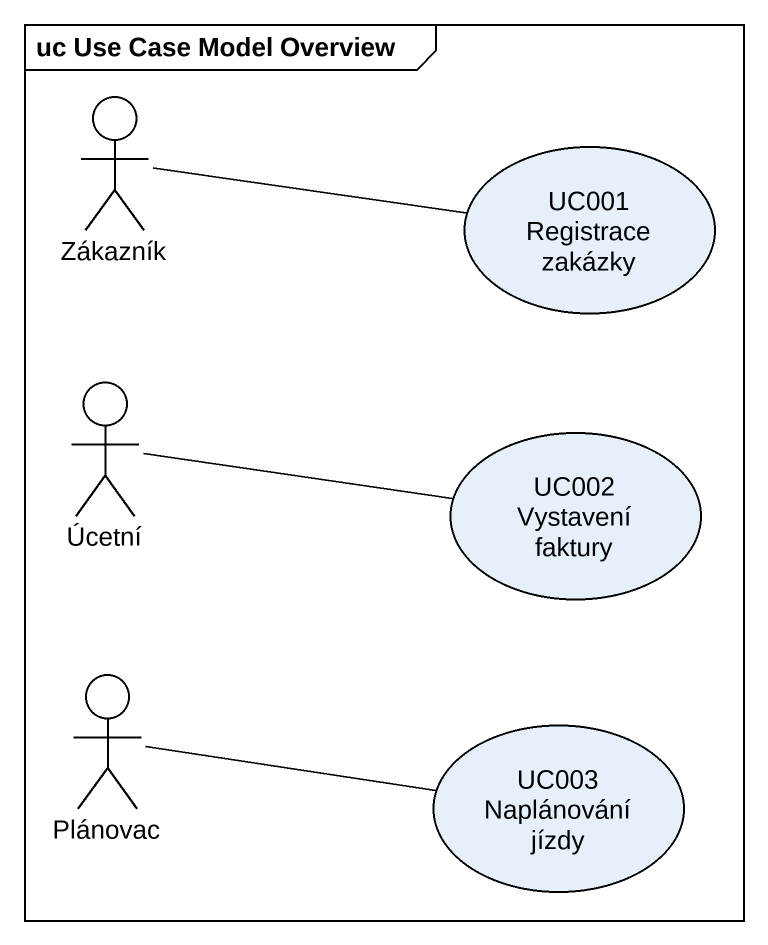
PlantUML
@startuml
mainframe uc Use Case Model Overview
actor Zákazník
usecase "UC001 Registrace zakázky" as UC001_Registrace_zakázky
actor Úcetní
usecase "UC002 Vystavení faktury" as UC002_Vystavení_faktury
actor Plánovac
usecase "UC003 Naplánování jízdy" as UC003_Naplánování_jízdy
Zákazník -right- UC001_Registrace_zakázky
Úcetní -right- UC002_Vystavení_faktury
Plánovac -right- UC003_Naplánování_jízdy
@enduml
